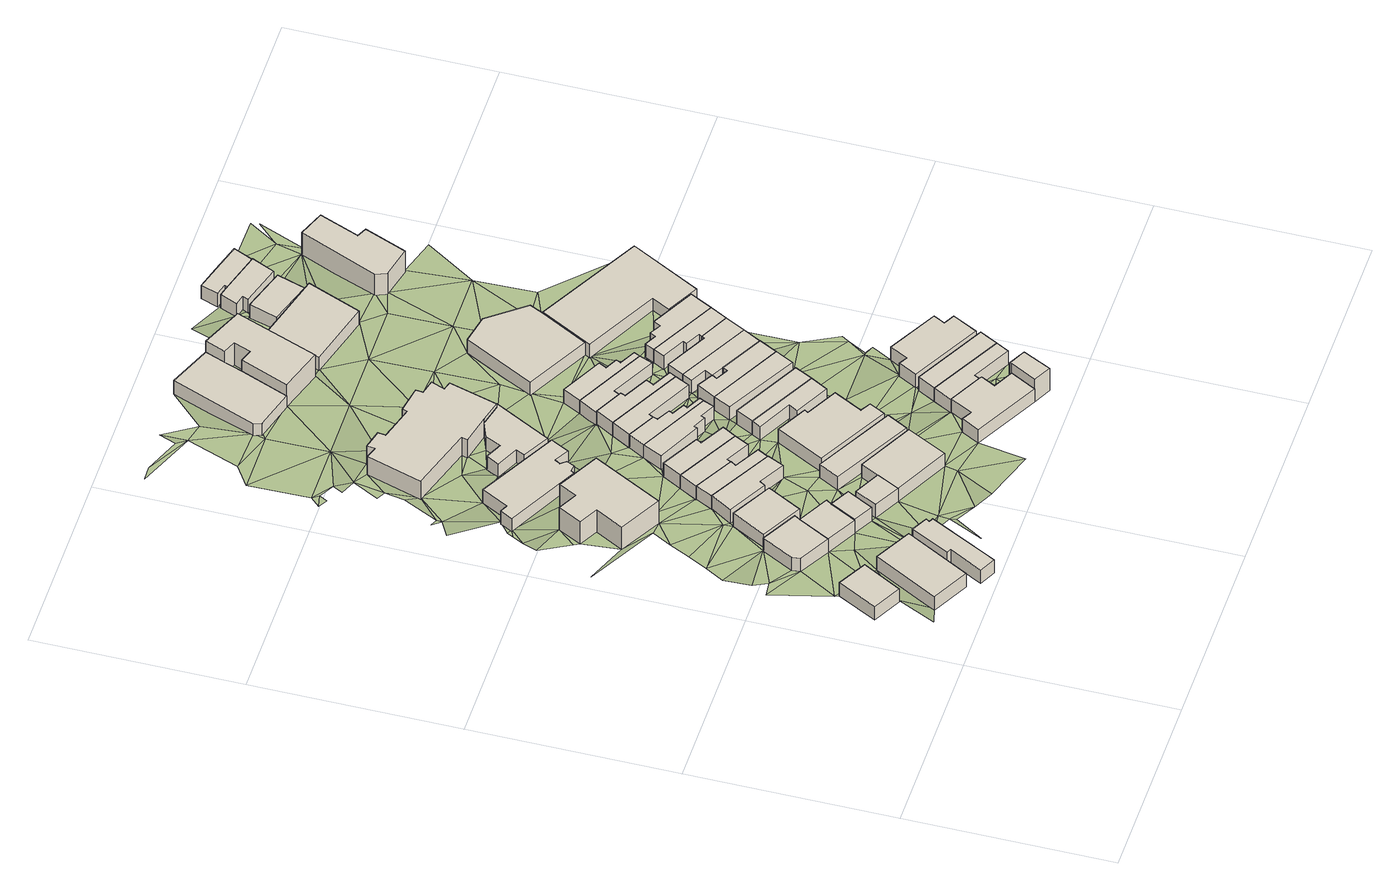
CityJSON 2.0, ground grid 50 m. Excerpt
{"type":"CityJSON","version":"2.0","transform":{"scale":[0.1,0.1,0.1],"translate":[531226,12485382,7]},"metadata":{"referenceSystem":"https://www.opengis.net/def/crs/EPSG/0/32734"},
"CityObjects":{
"building1":{"type":"Building","attributes":{"address":"33 Cecil Road Salt River Cape Town","building":"house","building:levels":1,"building_height":4.1,"plus_code":"4FRW3F97+R6Q","ground_height":10.67,"roof_height":14.77},"geometry":[{"type":"Solid","lod":"1","boundaries":[[[[0,1,2,3]],[[1,4,5,2]],[[4,6,7,5]],[[6,0,3,7]],[[3,2,5,7]],[[6,4,1,0]]]]}]},
"building2":{"type":"Building","attributes":{"address":"40 Tennyson Street Salt River Cape Town","building":"house","building:levels":1,"building_height":4.1,"plus_code":"4FRW3F97+R74","ground_height":10.67,"roof_height":14.77},"geometry":[{"type":"Solid","lod":"1","boundaries":[[[[8,9,10,11]],[[9,12,13,10]],[[12,14,15,13]],[[14,8,11,15]],[[11,10,13,15]],[[14,12,9,8]]]]}]},
"building3":{"type":"Building","attributes":{"address":"42 Tennyson Street Salt River Cape Town","building":"house","building:levels":1,"building_height":4.1,"plus_code":"4FRW3F97+Q8C","ground_height":11.04,"roof_height":15.14},"geometry":[{"type":"Solid","lod":"1","boundaries":[[[[16,17,18,19]],[[17,20,21,18]],[[20,22,23,21]],[[22,24,25,23]],[[24,26,27,25]],[[26,28,29,27]],[[28,30,31,29]],[[30,16,19,31]],[[19,18,21,23,25,27,29,31]],[[30,28,26,24,22,20,17,16]]]]}]},
"building4":{"type":"Building","attributes":{"address":"29 Cecil Road Salt River Cape Town","building":"house","building:levels":1,"building_height":4.1,"plus_code":"4FRW3F97+W74","ground_height":10.43,"roof_height":14.53},"geometry":[{"type":"Solid","lod":"1","boundaries":[[[[32,33,34,35]],[[33,36,37,34]],[[36,38,39,37]],[[38,40,41,39]],[[40,42,43,41]],[[42,32,35,43]],[[35,34,37,39,41,43]],[[42,40,38,36,33,32]]]]}]},
"building5":{"type":"Building","attributes":{"address":"Tennyson Street Salt River Cape Town","building":"house","building:levels":1,"building_height":4.1,"plus_code":"4FRW3F97+V8M","ground_height":10.43,"roof_height":14.53},"geometry":[{"type":"Solid","lod":"1","boundaries":[[[[33,32,35,34]],[[32,44,45,35]],[[44,46,47,45]],[[46,48,49,47]],[[48,33,34,49]],[[34,35,45,47,49]],[[48,46,44,32,33]]]]}]},
"building6":{"type":"Building","attributes":{"address":"27 Cecil Road Salt River Cape Town","building":"house","building:levels":1,"building_height":4.1,"plus_code":"4FRW3F97+W8V","ground_height":10.15,"roof_height":14.25},"geometry":[{"type":"Solid","lod":"1","boundaries":[[[[50,51,52,53]],[[51,54,55,52]],[[54,56,57,55]],[[56,50,53,57]],[[53,52,55,57]],[[56,54,51,50]]]]}]},
"building7":{"type":"Building","attributes":{"address":"Tennyson Street Salt River Cape Town","building":"house","building:levels":1,"building_height":4.1,"plus_code":"4FRW3F97+V8H","ground_height":10.67,"roof_height":14.77},"geometry":[{"type":"Solid","lod":"1","boundaries":[[[[58,59,60,61]],[[59,62,63,60]],[[62,64,65,63]],[[64,58,61,65]],[[61,60,63,65]],[[64,62,59,58]]]]}]},
"building8":{"type":"Building","attributes":{"address":"8 Cecil Road Salt River Cape Town","building":"kindergarten","building:levels":2,"building_height":6.9,"plus_code":"4FRW3FC7+374","ground_height":9.98,"roof_height":16.88},"geometry":[{"type":"Solid","lod":"1","boundaries":[[[[66,67,68,69]],[[67,70,71,68]],[[70,72,73,71]],[[72,74,75,73]],[[74,76,77,75]],[[76,78,79,77]],[[78,80,81,79]],[[80,66,69,81]],[[69,68,71,73,75,77,79,81]],[[80,78,76,74,72,70,67,66]]]]}]},
"building9":{"type":"Building","attributes":{"address":"Tennyson Street Salt River Cape Town","building":"house","building:levels":1,"building_height":4.1,"plus_code":"4FRW3F97+V97","ground_height":10.71,"roof_height":14.81},"geometry":[{"type":"Solid","lod":"1","boundaries":[[[[82,83,84,85]],[[83,86,87,84]],[[86,88,89,87]],[[88,82,85,89]],[[85,84,87,89]],[[88,86,83,82]]]]}]},
"building10":{"type":"Building","attributes":{"address":"25 Cecil Road Salt River Cape Town","building":"house","building:levels":1,"building_height":4.1,"plus_code":"4FRW3F97+X89","ground_height":10.15,"roof_height":14.25},"geometry":[{"type":"Solid","lod":"1","boundaries":[[[[90,91,92,93]],[[91,94,95,92]],[[94,96,97,95]],[[96,98,99,97]],[[98,100,101,99]],[[100,90,93,101]],[[93,92,95,97,99,101]],[[100,98,96,94,91,90]]]]}]},
"building11":{"type":"Building","attributes":{"building":"house","building:levels":1,"building_height":4.1,"plus_code":"4FRW3FC7+48J","ground_height":8.91,"roof_height":13.01},"geometry":[{"type":"Solid","lod":"1","boundaries":[[[[102,103,104,105]],[[103,106,107,104]],[[106,108,109,107]],[[108,110,111,109]],[[110,112,113,111]],[[112,114,115,113]],[[114,116,117,115]],[[116,118,119,117]],[[118,120,121,119]],[[120,122,123,121]],[[122,124,125,123]],[[124,102,105,125]],[[105,104,107,109,111,113,115,117,119,121,123,125]],[[124,122,120,118,116,114,112,110,108,106,103,102]]]]}]},
"building12":{"type":"Building","attributes":{"address":"23 Cecil Road Salt River Cape Town","building":"house","building:levels":1,"building_height":4.1,"plus_code":"4FRW3F97+X9J","ground_height":9.98,"roof_height":14.08},"geometry":[{"type":"Solid","lod":"1","boundaries":[[[[126,127,128,129]],[[127,130,131,128]],[[130,132,133,131]],[[132,134,135,133]],[[134,136,137,135]],[[136,126,129,137]],[[129,128,131,133,135,137]],[[136,134,132,130,127,126]]]]}]},
"building13":{"type":"Building","attributes":{"address":"Fenton Road Salt River Cape Town","building":"house","building:levels":1,"building_height":4.1,"plus_code":"4FRW3F97+RCV","ground_height":10.71,"roof_height":14.81},"geometry":[{"type":"Solid","lod":"1","boundaries":[[[[83,82,85,84]],[[82,138,139,85]],[[138,140,141,139]],[[140,142,143,141]],[[142,83,84,143]],[[84,85,139,141,143]],[[142,140,138,82,83]]]]}]},
"building14":{"type":"Building","attributes":{"address":"21 Cecil Road Salt River Cape Town","building":"house","building:levels":1,"building_height":4.1,"plus_code":"4FRW3F97+X9V","ground_height":9.72,"roof_height":13.82},"geometry":[{"type":"Solid","lod":"1","boundaries":[[[[144,145,146,147]],[[145,148,149,146]],[[148,150,151,149]],[[150,152,153,151]],[[152,154,155,153]],[[154,144,147,155]],[[147,146,149,151,153,155]],[[154,152,150,148,145,144]]]]}]},
"building15":{"type":"Building","attributes":{"address":"19 Cecil Road Salt River Cape Town","building":"house","building:levels":1,"building_height":4.1,"plus_code":"4FRW3FC7+294","ground_height":9.72,"roof_height":13.82},"geometry":[{"type":"Solid","lod":"1","boundaries":[[[[154,152,153,155]],[[152,156,157,153]],[[156,158,159,157]],[[158,160,161,159]],[[160,162,163,161]],[[162,154,155,163]],[[155,153,157,159,161,163]],[[162,160,158,156,152,154]]]]}]},
"building16":{"type":"Building","attributes":{"address":"34 Fenton Road Salt River Cape Town","building":"house","building:levels":1,"building_height":4.1,"plus_code":"4FRW3F97+VCM","ground_height":10.49,"roof_height":14.59},"geometry":[{"type":"Solid","lod":"1","boundaries":[[[[164,165,166,167]],[[165,168,169,166]],[[168,170,171,169]],[[170,164,167,171]],[[167,166,169,171]],[[170,168,165,164]]]]}]},
"building17":{"type":"Building","attributes":{"building":"yes","building:levels":1,"building_height":4.1,"plus_code":"4FRW3FC7+592","ground_height":8.77,"roof_height":12.87},"geometry":[{"type":"Solid","lod":"1","boundaries":[[[[172,173,174,175]],[[173,176,177,174]],[[176,178,179,177]],[[178,180,181,179]],[[180,182,183,181]],[[182,184,185,183]],[[184,186,187,185]],[[186,188,189,187]],[[188,190,191,189]],[[190,192,193,191]],[[192,172,175,193]],[[175,174,177,179,181,183,185,187,189,191,193]],[[192,190,188,186,184,182,180,178,176,173,172]]]]}]},
"building18":{"type":"Building","attributes":{"address":"St Luke's Parish Church 6 Cecil Road Salt River Cape Town","building":"church","building:levels":1.5,"amenity":"place_of_worship","building_height":5.5,"plus_code":"4FRW3FC7+68G","ground_height":8.43,"roof_height":13.93},"geometry":[{"type":"Solid","lod":"1","boundaries":[[[[194,195,196,197]],[[195,198,199,196]],[[198,200,201,199]],[[200,202,203,201]],[[202,204,205,203]],[[204,206,207,205]],[[206,208,209,207]],[[208,210,211,209]],[[210,212,213,211]],[[212,214,215,213]],[[214,216,217,215]],[[216,218,219,217]],[[218,220,221,219]],[[220,222,223,221]],[[222,224,225,223]],[[224,226,227,225]],[[226,228,229,227]],[[228,194,197,229]],[[197,196,199,201,203,205,207,209,211,213,215,217,219,221,223,225,227,229]],[[228,226,224,222,220,218,216,214,212,210,208,206,204,202,200,198,195,194]]]]}]},
"building19":{"type":"Building","attributes":{"address":"32 Fenton Road Salt River Cape Town","building":"house","building:levels":1,"building_height":4.1,"plus_code":"4FRW3F97+WC9","ground_height":10.07,"roof_height":14.17},"geometry":[{"type":"Solid","lod":"1","boundaries":[[[[230,231,232,233]],[[231,234,235,232]],[[234,236,237,235]],[[236,238,239,237]],[[238,240,241,239]],[[240,242,243,241]],[[242,244,245,243]],[[244,230,233,245]],[[233,232,235,237,239,241,243,245]],[[244,242,240,238,236,234,231,230]]]]}]},
"building20":{"type":"Building","attributes":{"address":"17 Cecil Road Salt River Cape Town","building":"house","building:levels":1,"building_height":4.1,"plus_code":"4FRW3FC7+2CC","ground_height":9.72,"roof_height":13.82},"geometry":[{"type":"Solid","lod":"1","boundaries":[[[[246,247,248,249]],[[247,250,251,248]],[[250,252,253,251]],[[252,254,255,253]],[[254,256,257,255]],[[256,258,259,257]],[[258,260,261,259]],[[260,246,249,261]],[[249,248,251,253,255,257,259,261]],[[260,258,256,254,252,250,247,246]]]]}]},
"building21":{"type":"Building","attributes":{"address":"15 Cecil Road Salt River Cape Town","building":"house","building:levels":1,"building_height":4.1,"plus_code":"4FRW3FC7+2CR","ground_height":9.72,"roof_height":13.82},"geometry":[{"type":"Solid","lod":"1","boundaries":[[[[246,260,261,249]],[[260,262,263,261]],[[262,264,265,263]],[[264,266,267,265]],[[266,268,269,267]],[[268,270,271,269]],[[270,272,273,271]],[[272,274,275,273]],[[274,276,277,275]],[[276,246,249,277]],[[249,261,263,265,267,269,271,273,275,277]],[[276,274,272,270,268,266,264,262,260,246]]]]}]},
"building22":{"type":"Building","attributes":{"address":"29 Fenton Road Salt River Cape Town","building":"house","building:levels":1,"building_height":4.1,"plus_code":"4FRW3F97+RG2","ground_height":10.74,"roof_height":14.84},"geometry":[{"type":"Solid","lod":"1","boundaries":[[[[278,279,280,281]],[[279,282,283,280]],[[282,284,285,283]],[[284,286,287,285]],[[286,288,289,287]],[[288,290,291,289]],[[290,292,293,291]],[[292,294,295,293]],[[294,278,281,295]],[[281,280,283,285,287,289,291,293,295]],[[294,292,290,288,286,284,282,279,278]]]]}]},
"building23":{"type":"Building","attributes":{"address":"30 Fenton Road Salt River Cape Town","building":"house","building:levels":1,"building_height":4.1,"plus_code":"4FRW3F97+WFV","ground_height":10.07,"roof_height":14.17},"geometry":[{"type":"Solid","lod":"1","boundaries":[[[[296,297,298,299]],[[297,300,301,298]],[[300,302,303,301]],[[302,304,305,303]],[[304,306,307,305]],[[306,296,299,307]],[[299,298,301,303,305,307]],[[306,304,302,300,297,296]]]]}]},
"building24":{"type":"Building","attributes":{"address":"13 Cecil Road Salt River Cape Town","building":"house","building:levels":1,"building_height":4.1,"plus_code":"4FRW3FC7+3C7","ground_height":9.68,"roof_height":13.78},"geometry":[{"type":"Solid","lod":"1","boundaries":[[[[308,309,310,311]],[[309,312,313,310]],[[312,314,315,313]],[[314,316,317,315]],[[316,318,319,317]],[[318,308,311,319]],[[311,310,313,315,317,319]],[[318,316,314,312,309,308]]]]}]},
"building25":{"type":"Building","attributes":{"address":"28 Fenton Road Salt River Cape Town","building":"house","building:levels":1,"building_height":4.1,"plus_code":"4FRW3F97+XF7","ground_height":10.07,"roof_height":14.17},"geometry":[{"type":"Solid","lod":"1","boundaries":[[[[296,320,321,299]],[[320,322,323,321]],[[322,297,298,323]],[[297,296,299,298]],[[299,321,323,298]],[[297,322,320,296]]]]}]},
"building26":{"type":"Building","attributes":{"address":"11 Cecil Road Salt River Cape Town","building":"house","building:levels":1,"building_height":4.1,"plus_code":"4FRW3FC7+3CG","ground_height":9.68,"roof_height":13.78},"geometry":[{"type":"Solid","lod":"1","boundaries":[[[[318,316,317,319]],[[316,324,325,317]],[[324,326,327,325]],[[326,328,329,327]],[[328,330,331,329]],[[330,332,333,331]],[[332,334,335,333]],[[334,318,319,335]],[[319,317,325,327,329,331,333,335]],[[334,332,330,328,326,324,316,318]]]]}]},
"building27":{"type":"Building","attributes":{"address":"9 Cecil Road Salt River Cape Town","building":"house","building:levels":1,"building_height":4.1,"plus_code":"4FRW3FC7+3CX","ground_height":8.97,"roof_height":13.07},"geometry":[{"type":"Solid","lod":"1","boundaries":[[[[336,337,338,339]],[[337,340,341,338]],[[340,342,343,341]],[[342,344,345,343]],[[344,346,347,345]],[[346,336,339,347]],[[339,338,341,343,345,347]],[[346,344,342,340,337,336]]]]}]},
"building28":{"type":"Building","attributes":{"address":"Fenton Road Salt River Cape Town","building":"house","building:levels":2,"building_height":6.9,"plus_code":"4FRW3F97+QHC","ground_height":10.88,"roof_height":17.78},"geometry":[{"type":"Solid","lod":"1","boundaries":[[[[348,349,350,351]],[[349,352,353,350]],[[352,354,355,353]],[[354,356,357,355]],[[356,348,351,357]],[[351,350,353,355,357]],[[356,354,352,349,348]]]]}]},
"building29":{"type":"Building","attributes":{"address":"26 Fenton Road Salt River Cape Town","building":"house","building:levels":1,"building_height":4.1,"plus_code":"4FRW3F97+XFP","ground_height":9.73,"roof_height":13.83},"geometry":[{"type":"Solid","lod":"1","boundaries":[[[[358,359,360,361]],[[359,362,363,360]],[[362,364,365,363]],[[364,358,361,365]],[[361,360,363,365]],[[364,362,359,358]]]]}]},
"building30":{"type":"Building","attributes":{"address":"Albert Road Salt River Cape Town","building":"retail","building:levels":1,"building_height":4.1,"plus_code":"4FRW3FC7+99R","ground_height":6.8,"roof_height":10.9},"geometry":[{"type":"Solid","lod":"1","boundaries":[[[[366,367,368,369]],[[367,370,371,368]],[[370,372,373,371]],[[372,374,375,373]],[[374,376,377,375]],[[376,378,379,377]],[[378,366,369,379]],[[369,368,371,373,375,377,379]],[[378,376,374,372,370,367,366]]]]}]},
"building31":{"type":"Building","attributes":{"address":"Fenton Road Salt River Cape Town","building":"house","building:levels":1,"building_height":4.1,"plus_code":"4FRW3F97+RGH","ground_height":10.49,"roof_height":14.59},"geometry":[{"type":"Solid","lod":"1","boundaries":[[[[380,381,382,383]],[[381,384,385,382]],[[384,386,387,385]],[[386,388,389,387]],[[388,390,391,389]],[[390,380,383,391]],[[383,382,385,387,389,391]],[[390,388,386,384,381,380]]]]}]},
"building32":{"type":"Building","attributes":{"address":"7 Cecil Road Salt River Cape Town","building":"house","building:levels":1,"building_height":4.1,"plus_code":"4FRW3FC7+4F2","ground_height":8.97,"roof_height":13.07},"geometry":[{"type":"Solid","lod":"1","boundaries":[[[[346,344,345,347]],[[344,392,393,345]],[[392,394,395,393]],[[394,396,397,395]],[[396,398,399,397]],[[398,400,401,399]],[[400,402,403,401]],[[402,346,347,403]],[[347,345,393,395,397,399,401,403]],[[402,400,398,396,394,392,344,346]]]]}]},
"building33":{"type":"Building","attributes":{"address":"24 Fenton Road Salt River Cape Town","building":"house","building:levels":1,"building_height":4.1,"plus_code":"4FRW3FC7+2F5","ground_height":9.68,"roof_height":13.78},"geometry":[{"type":"Solid","lod":"1","boundaries":[[[[404,405,406,407]],[[405,408,409,406]],[[408,410,411,409]],[[410,412,413,411]],[[412,414,415,413]],[[414,416,417,415]],[[416,418,419,417]],[[418,404,407,419]],[[407,406,409,411,413,415,417,419]],[[418,416,414,412,410,408,405,404]]]]}]},
"building34":{"type":"Building","attributes":{"address":"Fenton Road Salt River Cape Town","building":"house","building:levels":1,"building_height":4.1,"plus_code":"4FRW3F97+RHJ","ground_height":10.49,"roof_height":14.59},"geometry":[{"type":"Solid","lod":"1","boundaries":[[[[380,390,391,383]],[[390,420,421,391]],[[420,422,423,421]],[[422,380,383,423]],[[383,391,421,423]],[[422,420,390,380]]]]}]},
"building35":{"type":"Building","attributes":{"address":"22 Fenton Road Salt River Cape Town","building":"house","building:levels":1,"building_height":4.1,"plus_code":"4FRW3FC7+2G6","ground_height":9.61,"roof_height":13.71},"geometry":[{"type":"Solid","lod":"1","boundaries":[[[[424,425,426,427]],[[425,428,429,426]],[[428,430,431,429]],[[430,432,433,431]],[[432,434,435,433]],[[434,436,437,435]],[[436,424,427,437]],[[427,426,429,431,433,435,437]],[[436,434,432,430,428,425,424]]]]}]},
"building36":{"type":"Building","attributes":{"address":"Albert Road Salt River Cape Town","building":"retail","building:levels":2,"building_height":6.9,"plus_code":"4FRW3FC7+999","ground_height":7.4,"roof_height":14.3},"geometry":[{"type":"Solid","lod":"1","boundaries":[[[[438,439,440,441]],[[439,442,443,440]],[[442,444,445,443]],[[444,446,447,445]],[[446,448,449,447]],[[448,450,451,449]],[[450,452,453,451]],[[452,438,441,453]],[[441,440,443,445,447,449,451,453]],[[452,450,448,446,444,442,439,438]]]]}]},
"building37":{"type":"Building","attributes":{"address":"23 Fenton Road Salt River Cape Town","building":"house","building:levels":1,"building_height":4.1,"plus_code":"4FRW3F97+VH7","ground_height":10.11,"roof_height":14.21},"geometry":[{"type":"Solid","lod":"1","boundaries":[[[[454,455,456,457]],[[455,458,459,456]],[[458,460,461,459]],[[460,462,463,461]],[[462,464,465,463]],[[464,466,467,465]],[[466,468,469,467]],[[468,454,457,469]],[[457,456,459,461,463,465,467,469]],[[468,466,464,462,460,458,455,454]]]]}]},
"building38":{"type":"Building","attributes":{"address":"20 Fenton Road Salt River Cape Town","building":"house","building:levels":1,"building_height":4.1,"plus_code":"4FRW3FC7+2GM","ground_height":9.61,"roof_height":13.71},"geometry":[{"type":"Solid","lod":"1","boundaries":[[[[425,470,471,426]],[[470,472,473,471]],[[472,474,475,473]],[[474,476,477,475]],[[476,428,429,477]],[[428,425,426,429]],[[426,471,473,475,477,429]],[[428,476,474,472,470,425]]]]}]},
"building39":{"type":"Building","attributes":{"address":"Albert Road Salt River Cape Town","building":"retail","building:levels":1,"building_height":4.1,"plus_code":"4FRW3FC7+5FH","ground_height":8.24,"roof_height":12.34},"geometry":[{"type":"Solid","lod":"1","boundaries":[[[[478,479,480,481]],[[479,482,483,480]],[[482,484,485,483]],[[484,486,487,485]],[[486,488,489,487]],[[488,478,481,489]],[[481,480,483,485,487,489]],[[488,486,484,482,479,478]]]]}]},
"building40":{"type":"Building","attributes":{"address":"18 Fenton Road Salt River Cape Town","building":"house","building:levels":1,"building_height":4.1,"plus_code":"4FRW3FC7+3G4","ground_height":9.61,"roof_height":13.71},"geometry":[{"type":"Solid","lod":"1","boundaries":[[[[470,490,491,471]],[[490,492,493,491]],[[492,494,495,493]],[[494,496,497,495]],[[496,498,499,497]],[[498,500,501,499]],[[500,472,473,501]],[[472,470,471,473]],[[471,491,493,495,497,499,501,473]],[[472,500,498,496,494,492,490,470]]]]}]},
"building41":{"type":"Building","attributes":{"address":"16 Fenton Road Salt River Cape Town","building":"house","building:levels":1,"building_height":4.1,"plus_code":"4FRW3FC7+3G9","ground_height":9.61,"roof_height":13.71},"geometry":[{"type":"Solid","lod":"1","boundaries":[[[[490,502,503,491]],[[502,504,505,503]],[[504,506,507,505]],[[506,508,509,507]],[[508,510,511,509]],[[510,512,513,511]],[[512,492,493,513]],[[492,490,491,493]],[[491,503,505,507,509,511,513,493]],[[492,512,510,508,506,504,502,490]]]]}]},
"building42":{"type":"Building","attributes":{"address":"517 Albert Road Salt River Cape Town","building":"retail","building:levels":1,"building_height":4.1,"plus_code":"4FRW3FC7+8FV","ground_height":7.57,"roof_height":11.67},"geometry":[{"type":"Solid","lod":"1","boundaries":[[[[514,515,516,517]],[[515,518,519,516]],[[518,520,521,519]],[[520,514,517,521]],[[517,516,519,521]],[[520,518,515,514]]]]}]},
"building43":{"type":"Building","attributes":{"address":"Albert Road Salt River Cape Town","building":"retail","building:levels":1,"building_height":4.1,"plus_code":"4FRW3FC7+4H4","ground_height":8.59,"roof_height":12.69},"geometry":[{"type":"Solid","lod":"1","boundaries":[[[[522,523,524,525]],[[523,526,527,524]],[[526,528,529,527]],[[528,530,531,529]],[[530,532,533,531]],[[532,534,535,533]],[[534,522,525,535]],[[525,524,527,529,531,533,535]],[[534,532,530,528,526,523,522]]]]}]},
"building44":{"type":"Building","attributes":{"address":"London Road Salt River Cape Town","building":"house","building:levels":1,"building_height":4.1,"plus_code":"4FRW3FC7+9FQ","ground_height":7.21,"roof_height":11.31},"geometry":[{"type":"Solid","lod":"1","boundaries":[[[[536,537,538,539]],[[537,540,541,538]],[[540,542,543,541]],[[542,536,539,543]],[[539,538,541,543]],[[542,540,537,536]]]]}]},
"building45":{"type":"Building","attributes":{"address":"London Road Salt River Cape Town","building":"house","building:levels":1,"building_height":4.1,"plus_code":"4FRW3FC7+CG2","ground_height":7.21,"roof_height":11.31},"geometry":[{"type":"Solid","lod":"1","boundaries":[[[[544,545,546,547]],[[545,548,549,546]],[[548,550,551,549]],[[550,552,553,551]],[[552,554,555,553]],[[554,556,557,555]],[[556,544,547,557]],[[547,546,549,551,553,555,557]],[[556,554,552,550,548,545,544]]]]}]},
"building46":{"type":"Building","attributes":{"address":"London Road Salt River Cape Town","building":"house","building:levels":1,"building_height":4.1,"plus_code":"4FRW3FC7+CGF","ground_height":6.82,"roof_height":10.92},"geometry":[{"type":"Solid","lod":"1","boundaries":[[[[558,559,560,561]],[[559,562,563,560]],[[562,564,565,563]],[[564,566,567,565]],[[566,568,569,567]],[[568,570,571,569]],[[570,558,561,571]],[[561,560,563,565,567,569,571]],[[570,568,566,564,562,559,558]]]]}]},
"building47":{"type":"Building","attributes":{"address":"O Blowitz Bros. Buildings 45 London Road Salt River Cape Town","building":"retail","building:levels":2,"building_height":6.9,"plus_code":"4FRW3FC7+9H3","ground_height":7.04,"roof_height":13.94},"geometry":[{"type":"Solid","lod":"1","boundaries":[[[[572,573,574,575]],[[573,576,577,574]],[[576,578,579,577]],[[578,580,581,579]],[[580,582,583,581]],[[582,584,585,583]],[[584,572,575,585]],[[575,574,577,579,581,583,585]],[[584,582,580,578,576,573,572]]]]}]},
"terrain1":{"type":"TINRelief","geometry":[{"type":"CompositeSurface","lod":"1","boundaries":[[[586,587,588]],[[587,586,9]],[[589,6,4]],[[42,590,589]],[[587,9,4]],[[590,42,591]],[[4,592,589]],[[40,591,42]],[[593,594,595]],[[592,42,589]],[[591,38,596]],[[597,596,38]],[[594,598,595]],[[38,591,40]],[[599,4,9]],[[600,597,38]],[[599,592,4]],[[9,598,599]],[[594,601,598]],[[602,603,78]],[[604,605,600]],[[600,38,50]],[[59,592,599]],[[598,59,599]],[[38,36,606]],[[50,38,606]],[[604,607,605]],[[76,74,78]],[[72,608,609]],[[50,604,600]],[[598,601,62]],[[608,72,610]],[[609,74,72]],[[20,17,16]],[[62,59,598]],[[78,603,80]],[[20,88,601]],[[611,606,36]],[[610,612,613]],[[603,607,80]],[[72,612,610]],[[16,614,20]],[[615,616,617]],[[607,604,80]],[[601,88,62]],[[612,618,613]],[[611,36,33]],[[614,16,617]],[[618,612,619]],[[50,91,604]],[[611,33,620]],[[619,621,622]],[[614,82,20]],[[20,82,88]],[[612,72,67]],[[616,623,617]],[[90,604,91]],[[80,604,90]],[[614,617,623]],[[50,624,91]],[[86,62,88]],[[625,621,626]],[[67,72,70]],[[620,58,64]],[[86,64,62]],[[621,619,118]],[[627,80,136]],[[611,620,628]],[[118,619,629]],[[80,90,136]],[[94,91,624]],[[626,621,630]],[[624,611,628]],[[620,64,631]],[[632,612,67]],[[66,80,627]],[[614,623,633]],[[86,631,64]],[[621,118,630]],[[626,630,634]],[[628,620,631]],[[627,136,154]],[[635,82,614]],[[633,623,636]],[[624,637,94]],[[631,86,142]],[[83,142,86]],[[638,639,640]],[[624,628,637]],[[154,162,627]],[[96,94,637]],[[638,641,639]],[[642,634,630]],[[67,66,632]],[[627,162,66]],[[635,614,633]],[[643,628,631]],[[118,644,630]],[[645,641,638]],[[646,647,642]],[[637,628,643]],[[642,630,222]],[[118,648,644]],[[633,636,649]],[[645,650,646]],[[651,632,652]],[[652,632,66]],[[648,118,653]],[[637,643,654]],[[222,646,642]],[[631,142,655]],[[656,657,658]],[[652,66,659]],[[660,630,644]],[[162,246,66]],[[661,662,663]],[[118,664,653]],[[665,641,645]],[[666,641,665]],[[648,667,644]],[[661,652,659]],[[668,669,658]],[[162,247,246]],[[218,646,222]],[[659,662,661]],[[645,646,665]],[[247,162,160]],[[654,242,637]],[[668,658,657]],[[670,648,653]],[[637,242,100]],[[635,633,292]],[[659,66,671]],[[671,66,246]],[[292,633,649]],[[667,672,644]],[[222,220,218]],[[643,164,654]],[[657,100,242]],[[665,646,218]],[[644,672,660]],[[142,673,655]],[[178,667,180]],[[666,674,675]],[[247,160,250]],[[178,672,667]],[[668,657,300]],[[676,653,664]],[[276,671,246]],[[290,635,292]],[[677,678,679]],[[673,635,290]],[[674,666,665]],[[160,158,250]],[[242,300,657]],[[680,668,300]],[[218,216,665]],[[158,681,250]],[[671,682,659]],[[683,676,664]],[[684,671,276]],[[654,164,685]],[[664,659,682]],[[176,672,178]],[[297,680,300]],[[680,297,681]],[[686,678,677]],[[681,254,250]],[[677,675,687]],[[675,674,687]],[[250,254,252]],[[683,664,682]],[[214,210,216]],[[682,671,684]],[[286,655,673]],[[300,242,302]],[[681,297,322]],[[290,286,673]],[[683,192,676]],[[242,688,304]],[[164,655,689]],[[681,258,254]],[[214,212,210]],[[242,304,302]],[[686,677,690]],[[216,691,665]],[[362,681,322]],[[272,270,274]],[[290,288,286]],[[681,362,258]],[[274,270,692]],[[254,258,256]],[[674,693,687]],[[286,689,655]],[[689,685,164]],[[683,682,346]],[[687,694,677]],[[674,665,695]],[[690,677,694]],[[270,268,266]],[[696,685,689]],[[210,691,216]],[[697,698,688]],[[698,304,688]],[[674,695,693]],[[262,266,264]],[[359,258,362]],[[683,346,402]],[[692,270,699]],[[700,696,701]],[[258,359,260]],[[192,683,702]],[[266,699,270]],[[695,665,691]],[[703,698,697]],[[689,286,380]],[[260,359,262]],[[703,700,701]],[[704,362,322]],[[402,702,683]],[[266,262,699]],[[705,696,689]],[[374,694,687]],[[172,192,200]],[[208,691,210]],[[359,706,262]],[[380,422,689]],[[703,701,698]],[[699,262,706]],[[707,708,709]],[[705,689,422]],[[701,696,710]],[[204,208,206]],[[708,711,709]],[[698,701,296]],[[704,322,320]],[[200,204,202]],[[699,706,712]],[[705,710,696]],[[200,192,713]],[[348,356,714]],[[362,704,715]],[[716,717,718]],[[714,719,717]],[[720,702,402]],[[713,192,702]],[[316,699,712]],[[712,706,414]],[[714,356,719]],[[721,324,708]],[[719,718,717]],[[712,722,316]],[[711,708,723]],[[724,720,402]],[[414,725,712]],[[412,410,414]],[[695,691,726]],[[204,727,208]],[[324,316,722]],[[727,204,200]],[[354,719,356]],[[414,410,408]],[[728,296,701]],[[729,691,208]],[[320,296,715]],[[324,723,708]],[[324,722,730]],[[715,704,320]],[[719,731,718]],[[200,713,727]],[[710,728,701]],[[730,723,324]],[[702,720,732]],[[733,705,422]],[[731,719,354]],[[691,734,726]],[[715,296,728]],[[735,724,398]],[[729,208,727]],[[720,724,736]],[[737,723,730]],[[486,713,702]],[[454,710,738]],[[691,729,734]],[[739,740,735]],[[723,737,741]],[[730,742,737]],[[723,743,744]],[[446,444,439]],[[728,710,454]],[[736,732,720]],[[736,724,735]],[[741,743,723]],[[713,486,727]],[[735,740,736]],[[740,744,745]],[[746,747,715]],[[744,743,745]],[[742,730,748]],[[439,444,442]],[[741,745,743]],[[749,750,438]],[[751,737,742]],[[715,728,752]],[[454,753,728]],[[740,745,754]],[[746,715,752]],[[726,734,518]],[[747,746,755]],[[736,740,754]],[[756,728,753]],[[742,748,757]],[[749,438,758]],[[756,752,728]],[[759,742,757]],[[745,760,754]],[[755,746,425]],[[727,761,729]],[[758,438,762]],[[504,736,754]],[[727,486,761]],[[729,763,734]],[[764,726,518]],[[752,765,746]],[[506,504,754]],[[746,766,425]],[[438,764,762]],[[425,766,470]],[[504,767,736]],[[761,486,484]],[[518,768,764]],[[762,764,768]],[[470,766,490]],[[769,729,761]],[[768,518,770]],[[729,769,763]],[[771,762,768]],[[767,504,772]],[[772,504,502]],[[771,773,762]],[[774,768,770]],[[770,518,775]],[[768,774,771]],[[776,777,522]],[[761,484,778]],[[771,779,773]],[[780,771,774]],[[484,777,778]],[[769,761,781]],[[763,769,782]],[[552,771,780]],[[783,770,775]],[[775,763,784]],[[784,763,782]],[[780,774,542]],[[545,785,779]],[[778,781,761]],[[781,782,769]],[[778,777,776]],[[785,545,786]],[[776,522,787]],[[775,542,783]],[[780,542,556]],[[775,784,580]],[[782,580,784]],[[778,788,781]],[[580,542,775]],[[542,580,556]],[[544,556,580]],[[778,789,788]],[[544,790,791]],[[580,790,544]],[[792,793,794]],[[790,580,795]],[[580,796,795]],[[791,790,797]],[[798,790,795]]]}]}
},
"vertices":[
[45,217,45],[114,181,45],[114,181,86],[45,217,86],[166,275,45],[166,275,86],[96,313,45],[96,313,86],
[287,209,45],[197,257,45],[197,257,86],[287,209,86],[111,100,45],[111,100,86],[201,52,45],[201,52,86],
[342,170,49],[332,175,49],[332,175,90],[342,170,90],[337,184,49],[337,184,90],[298,204,49],[298,204,90],[249,110,49],[249,110,90],[260,105,49],[260,105,90],[216,23,49],[216,23,90],[256,4,49],[256,4,90],
[222,375,43],[264,453,43],[264,453,84],[222,375,84],[272,466,43],[272,466,84],[186,513,43],[186,513,84],[145,436,43],[145,436,84],[147,416,43],[147,416,84],
[295,335,43],[295,335,84],[329,399,43],[329,399,84],[339,413,43],[339,413,84],
[245,599,40],[200,516,40],[200,516,81],[245,599,81],[298,463,40],[298,463,81],[343,546,40],[343,546,81],
[329,399,45],[295,335,45],[295,335,86],[329,399,86],[342,310,45],[342,310,86],[376,374,45],[376,374,86],
[301,930,38],[199,984,38],[199,984,107],[301,930,107],[176,941,38],[176,941,107],[129,965,38],[129,965,107],[99,908,38],[99,908,107],[145,884,38],[145,884,107],[108,815,38],[108,815,107],[210,760,38],[210,760,107],
[416,271,45],[444,326,45],[444,326,86],[416,271,86],[381,358,45],[381,358,86],[353,304,45],[353,304,86],
[285,660,40],[252,609,40],[252,609,81],[285,660,81],[348,557,40],[348,557,81],[356,570,40],[356,570,81],[419,535,40],[419,535,81],[438,576,40],[438,576,81],
[280,974,27],[285,983,27],[285,983,68],[280,974,68],[302,981,27],[302,981,68],[311,1000,27],[311,1000,68],[300,1013,27],[300,1013,68],[307,1026,27],[307,1026,68],[343,1007,27],[343,1007,68],[366,1051,27],[366,1051,68],[174,1153,27],[174,1153,68],[139,1088,27],[139,1088,68],[121,1097,27],[121,1097,68],[104,1067,27],[104,1067,68],
[285,660,38],[438,576,38],[438,576,79],[285,660,79],[453,603,38],[453,603,79],[392,637,38],[392,637,79],[401,650,38],[401,650,79],[306,702,38],[306,702,79],
[550,203,45],[550,203,86],[600,300,45],[600,300,86],[466,369,45],[466,369,86],
[306,702,36],[401,650,36],[401,650,77],[306,702,77],[407,660,36],[407,660,77],[464,629,36],[464,629,77],[482,664,36],[482,664,77],[330,746,36],[330,746,77],
[501,697,36],[501,697,77],[441,730,36],[441,730,77],[448,743,36],[448,743,77],[356,792,36],[356,792,77],
[632,357,43],[442,459,43],[442,459,84],[632,357,84],[415,409,43],[415,409,84],[605,307,43],[605,307,84],
[433,1203,26],[431,1196,26],[431,1196,67],[433,1203,67],[377,1209,26],[377,1209,67],[335,1192,26],[335,1192,67],[319,1155,26],[319,1155,67],[278,1174,26],[278,1174,67],[260,1143,26],[260,1143,67],[315,1117,26],[315,1117,67],[304,1096,26],[304,1096,67],[369,1061,26],[369,1061,67],[443,1200,26],[443,1200,67],
[377,1209,23],[431,1196,23],[431,1196,78],[377,1209,78],[433,1203,23],[433,1203,78],[465,1314,23],[465,1314,78],[444,1320,23],[444,1320,78],[457,1353,23],[457,1353,78],[421,1362,23],[421,1362,78],[423,1380,23],[423,1380,78],[357,1391,23],[357,1391,78],[353,1379,23],[353,1379,78],[269,1403,23],[269,1403,78],[271,1422,23],[271,1422,78],[224,1434,23],[224,1434,78],[222,1414,23],[222,1414,78],[192,1424,23],[192,1424,78],[150,1289,23],[150,1289,78],[308,1240,23],[308,1240,78],[304,1225,23],[304,1225,78],
[639,368,39],[659,406,39],[659,406,80],[639,368,80],[634,420,39],[634,420,80],[671,490,39],[671,490,80],[595,530,39],[595,530,80],[600,539,39],[600,539,80],[526,578,39],[526,578,80],[464,462,39],[464,462,80],
[399,850,36],[376,803,36],[376,803,77],[399,850,77],[482,751,36],[482,751,77],[486,759,36],[486,759,77],[517,744,36],[517,744,77],[522,753,36],[522,753,77],[558,735,36],[558,735,77],[569,762,36],[569,762,77],
[574,772,36],[574,772,77],[538,790,36],[538,790,77],[543,800,36],[543,800,77],[512,816,36],[512,816,77],[517,826,36],[517,826,77],[485,843,36],[485,843,77],[489,854,36],[489,854,77],[422,889,36],[422,889,77],
[832,132,46],[783,157,46],[783,157,87],[832,132,87],[802,192,46],[802,192,87],[798,195,46],[798,195,87],[717,237,46],[717,237,87],[688,183,46],[688,183,87],[664,196,46],[664,196,87],[640,153,46],[640,153,87],[798,69,46],[798,69,87],
[700,552,39],[534,640,39],[534,640,80],[700,552,80],[522,618,39],[522,618,80],[605,576,39],[605,576,80],[593,554,39],[593,554,80],[677,511,39],[677,511,80],
[422,889,35],[489,854,35],[489,854,76],[422,889,76],[495,865,35],[495,865,76],[608,807,35],[608,807,76],[625,842,35],[625,842,76],[448,935,35],[448,935,76],
[722,595,39],[722,595,80],[556,682,39],[556,682,80],
[634,858,35],[634,858,76],[587,882,35],[587,882,76],[597,901,35],[597,901,76],[537,932,35],[537,932,76],[542,944,35],[542,944,76],[473,979,35],[473,979,76],
[473,979,28],[542,944,28],[542,944,69],[473,979,69],[551,962,28],[551,962,69],[659,906,28],[659,906,69],[672,938,28],[672,938,69],[501,1026,28],[501,1026,69],
[832,132,47],[798,69,47],[798,69,116],[832,132,116],[841,47,47],[841,47,116],[875,116,47],[875,116,116],[832,137,47],[832,137,116],
[762,651,36],[587,743,36],[587,743,77],[762,651,77],[566,701,36],[566,701,77],[739,607,36],[739,607,77],
[356,1656,6],[403,1773,6],[403,1773,47],[356,1656,47],[419,1816,6],[419,1816,47],[438,1865,6],[438,1865,47],[332,1908,6],[332,1908,47],[251,1702,6],[251,1702,47],[258,1683,6],[258,1683,47],
[742,283,43],[717,237,43],[717,237,84],[742,283,84],[798,195,43],[798,195,84],[805,209,43],[805,209,84],[899,159,43],[899,159,84],[916,190,43],[916,190,84],
[679,953,28],[679,953,69],[640,973,28],[640,973,69],[646,984,28],[646,984,69],[616,999,28],[616,999,69],[626,1018,28],[626,1018,69],[524,1070,28],[524,1070,69],
[762,651,35],[785,695,35],[785,695,76],[762,651,76],[681,750,35],[681,750,76],[675,738,35],[675,738,76],[645,754,35],[645,754,76],[652,766,35],[652,766,76],[613,788,35],[613,788,76],[587,743,35],[587,743,76],
[939,234,43],[939,234,84],[765,326,43],[765,326,84],
[785,695,34],[809,739,34],[809,739,75],[785,695,75],[637,830,34],[637,830,75],[625,805,34],[625,805,75],[662,785,34],[662,785,75],[652,766,34],[652,766,75],[681,750,34],[681,750,75],
[438,1865,12],[419,1816,12],[419,1816,81],[438,1865,81],[450,1803,12],[450,1803,81],[434,1762,12],[434,1762,81],[403,1773,12],[403,1773,81],[356,1656,12],[356,1656,81],[464,1622,12],[464,1622,81],[541,1822,12],[541,1822,81],
[843,412,39],[819,369,39],[819,369,80],[843,412,80],[799,380,39],[799,380,80],[775,335,39],[775,335,80],[943,246,39],[943,246,80],[975,306,39],[975,306,80],[948,320,39],[948,320,80],[963,348,39],[963,348,80],
[834,787,34],[834,787,75],[763,823,34],[763,823,75],[759,816,34],[759,816,75],[658,869,34],[658,869,75],
[685,1067,21],[748,1183,21],[748,1183,62],[685,1067,62],[764,1216,21],[764,1216,62],[694,1305,21],[694,1305,62],[622,1319,21],[622,1319,62],[531,1148,21],[531,1148,62],
[856,828,34],[856,828,75],[694,913,34],[694,913,75],[680,886,34],[680,886,75],[737,857,34],[737,857,75],[733,848,34],[733,848,75],[767,830,34],[767,830,75],
[884,882,34],[884,882,75],[778,937,34],[778,937,75],[769,920,34],[769,920,75],[742,935,34],[742,935,75],[734,921,34],[734,921,75],[706,935,34],[706,935,75],
[648,1575,14],[701,1705,14],[701,1705,55],[648,1575,55],[535,1750,14],[535,1750,55],[484,1618,14],[484,1618,55],
[748,1183,24],[685,1067,24],[685,1067,65],[748,1183,65],[679,1055,24],[679,1055,65],[856,962,24],[856,962,65],[833,919,24],[833,919,65],[912,877,24],[912,877,65],[1004,1047,24],[1004,1047,65],
[604,1813,10],[582,1744,10],[582,1744,51],[604,1813,51],[688,1711,10],[688,1711,51],[710,1780,10],[710,1780,51],
[744,1847,10],[647,1875,10],[647,1875,51],[744,1847,51],[616,1883,10],[616,1883,51],[598,1841,10],[598,1841,51],[624,1835,10],[624,1835,51],[618,1820,10],[618,1820,51],[719,1791,10],[719,1791,51],
[744,1847,7],[766,1895,7],[766,1895,48],[744,1847,48],[691,1917,7],[691,1917,48],[635,1933,7],[635,1933,48],[620,1891,7],[620,1891,48],[649,1883,7],[649,1883,48],[647,1875,7],[647,1875,48],
[834,1523,9],[876,1626,9],[876,1626,78],[834,1523,78],[852,1637,9],[852,1637,78],[891,1734,9],[891,1734,78],[827,1758,9],[827,1758,78],[745,1567,9],[745,1567,78],[756,1541,9],[756,1541,78],
[111,100,50],[114,181,50],[65,87,56],[92,322,45],[55,469,43],[92,472,43],[222,375,45],[260,105,50],[249,110,50],[201,52,56],[75,507,43],[76,574,40],[287,209,50],[243,322,45],[101,620,40],[298,204,50],[5,855,40],[177,763,38],[243,622,40],[125,666,40],[200,516,43],[152,717,38],[53,994,38],[92,922,38],[70,1031,33],[298,463,43],[104,1067,33],[84,1057,33],[393,172,49],[347,60,54],[394,130,49],[391,145,49],[92,1072,33],[121,1097,33],[339,413,44],[92,1222,27],[53,1201,27],[443,103,49],[343,546,44],[76,1243,27],[92,1235,27],[243,772,38],[393,472,44],[139,1088,33],[150,1289,27],[415,409,44],[280,974,38],[543,172,47],[138,1322,23],[550,203,47],[490,78,51],[419,535,44],[103,1506,18],[71,1500,18],[93,1488,18],[92,1522,18],[148,1370,23],[442,459,44],[243,1222,27],[140,1486,18],[160,1445,23],[126,1381,23],[260,1143,33],[616,37,51],[128,1462,18],[285,983,38],[302,981,38],[304,1096,33],[464,462,44],[605,307,46],[392,637,40],[453,603,40],[401,650,40],[343,1007,30],[308,1240,27],[311,1000,33],[307,1026,33],[300,1013,33],[366,1051,30],[243,1522,18],[92,1672,16],[278,1174,27],[464,629,40],[407,660,40],[315,1117,33],[393,922,36],[304,1225,27],[600,300,46],[243,1672,16],[143,1706,16],[369,1061,30],[194,1834,13],[87,1894,13],[52,1893,13],[482,664,39],[501,697,39],[473,979,36],[393,1072,30],[448,935,36],[639,368,43],[177,1858,13],[251,1702,16],[600,539,43],[693,322,43],[195,1900,11],[393,1522,19],[495,865,36],[258,1683,16],[243,1822,13],[356,1656,16],[659,406,42],[595,530,43],[677,511,42],[608,807,36],[634,420,42],[693,472,42],[531,1148,28],[671,490,42],[693,622,39],[775,335,44],[613,788,36],[537,932,36],[597,901,36],[542,944,36],[799,380,44],[551,962,36],[625,805,35],[543,1222,25],[783,157,47],[739,607,39],[798,195,47],[802,192,47],[805,209,47],[843,172,47],[543,1072,28],[587,882,36],[637,830,35],[659,906,35],[626,1018,29],[662,785,35],[464,1622,16],[543,1372,22],[843,472,39],[543,1522,19],[658,869,35],[899,159,47],[685,1067,29],[939,234,48],[484,1618,17],[646,984,35],[679,1055,29],[680,886,35],[819,369,44],[640,973,35],[679,953,35],[694,913,35],[733,848,35],[693,922,35],[672,938,35],[706,935,35],[843,622,36],[762,651,39],[759,816,35],[437,1878,12],[356,1911,6],[737,857,35],[873,518,39],[870,461,39],[742,935,35],[785,695,36],[849,473,39],[763,823,35],[441,1886,12],[767,830,35],[734,921,35],[693,1372,21],[508,1858,14],[648,1575,19],[541,1822,14],[884,535,39],[843,772,34],[856,962,34],[543,1822,14],[693,1522,19],[582,1744,17],[598,1841,14],[833,919,34],[538,1927,7],[604,1813,14],[701,1705,15],[843,1222,25],[764,1216,24],[843,1372,21],[616,1883,14],[618,1820,14],[756,1541,19],[745,1567,19],[688,1711,15],[693,1672,15],[620,1891,10],[649,1883,10],[994,1072,29],[834,1523,19],[923,1495,20],[843,1822,9],[766,1895,10],[852,1637,13],[876,1626,13],[882,1642,13],[847,1760,9],[891,1734,13],[890,1894,9],[894,1874,9]
]}
